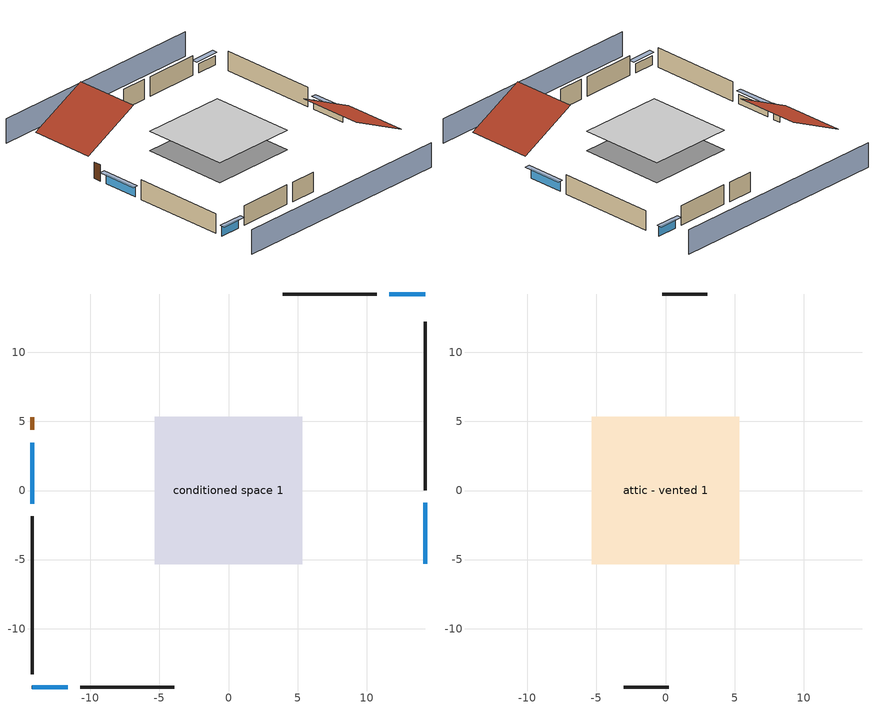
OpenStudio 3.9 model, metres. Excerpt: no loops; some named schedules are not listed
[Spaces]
conditioned space 1
 floor outside (Floor1 construction): -5.34,-5.34 -5.34,5.34 5.34,5.34 5.34,-5.34 z0.61
 wall outside (Wall1 construction): 14.22,0.03 14.22,12.21 z0.61:3.05
 wall outside (Wall2 construction): -10.71,-14.22 -3.94,-14.22 z0.61:3.05
 wall outside (Wall3 construction): -14.22,-1.87 -14.22,-13.29 z0.61:3.05
 wall outside (Wall4 construction): 10.71,14.22 3.94,14.22 z0.61:3.05
 wall outside (AdiabaticWallConstruction): 14.22,-5.31 14.22,-0.9 / -14.22,3.46 -14.22,-0.95 z0.61:1.8; -14.22,-14.22 -11.64,-14.22 / 14.22,14.22 11.64,14.22 z0.61:1.74
 wall outside (AdiabaticWallConstruction 1): -14.22,5.31 -14.22,4.39 z0.61:2.64
 window (WindowConstruction): 14.22,-5.31 14.22,-0.9 z0.61:1.8
 window (WindowConstruction 1): -14.22,-14.22 -11.64,-14.22 z0.61:1.74
 window (WindowConstruction 2): -14.22,3.46 -14.22,-0.94 z0.61:1.8
 window (WindowConstruction 3): 14.22,14.22 11.64,14.22 z0.61:1.74
 door (Door): -14.22,5.31 -14.22,4.39 z0.61:2.64
attic - vented 1
 floor to conditioned space 1 (Floor2 construction Reversed): -5.34,-5.34 -5.34,5.34 5.34,5.34 5.34,-5.34 z3.05
 wall outside (Wall5 construction): -3.01,-14.22 0.24,-14.22 z0.61:3.05
 wall outside (Wall6 construction): 3.01,14.22 -0.24,14.22 z0.61:3.05
 roof outside (Roof1 construction): 14.22,-6.24,3.05 7.08,-6.24,6.62 7.08,-14.22,6.62 14.22,-14.22,3.05
 roof outside (Roof2 construction): -14.22,6.24,3.05 -7.08,6.24,6.62 -7.08,14.22,6.62 -14.22,14.22,3.05
shading: 14.22,18.79 -14.22,18.79 / -14.22,-18.79 14.22,-18.79 z0:3.05; 14.22,-0.59 14.22,-5.61 14.83,-5.61 14.83,-0.59 z2.1; -11.34,-14.22 -14.53,-14.22 -14.53,-14.83 -11.34,-14.83 z2.04; -14.22,-1.25 -14.22,3.77 -14.83,3.77 -14.83,-1.25 z2.1; 11.34,14.22 14.53,14.22 14.53,14.83 11.34,14.83 z2.04
[Site]
Portland Intl Arpt_OR: Latitude {deg}=45.59; Longitude {deg}=-122.6; Time Zone {hr}=-8; Elevation {m}=33; Terrain=Suburbs; Keep Site Location Information=Yes
[Site:GroundTemperature:Shallow]
10.2558, 8.96328, 8.85977, 9.47314, 11.9355, 14.3863, 16.5111, 17.8571, 17.9714, 16.8767, 14.8061, 12.4304
[Site:WaterMainsTemperature]
Calculation Method=Schedule; Temperature Schedule=mains temperature schedule
[Building]
Building 1
[Material] Roughness=Rough
Name | Thickness {m} | Conductivity {W/m-K} | Density {kg/m3} | Specific Heat {J/kg-K} | Thermal Absorptance | Solar Absorptance | Visible Absorptance
asphalt or fiberglass shingles | 0.00635 | 0.162714 | 1121.4 | 1465.45 | 0.9 | 0.85 | 0.85
roof rigid ins | 0.00281632 | 0.029427 | 32.04 | 1214.23 | 0.9 | 0.7 | 0.7
osb sheathing 0.5 in. | 0.0127 | 0.115458 | 512.64 | 1214.23 | 0.9 | 0.6 | 0.6
wood siding | 0.0254 | 0.102417 | 544.68 | 1172.36 | 0.9 | 0.85 | 0.85
osb sheathing 0.5 in. 1 | 0.0127 | 0.115458 | 512.64 | 1214.23 | 0.9 | 0.7 | 0.7
wall stud and cavity | 0.1397 | 0.550994 | 139.0536 | 1170.24 | 0.9 | 0.7 | 0.7
gypsum board | 0.0127 | 0.160291 | 801 | 837.4 | 0.9 | 0.6 | 0.6
wall stud and cavity 1 | 0.1397 | 0.727959 | 139.0536 | 1170.24 | 0.9 | 0.6 | 0.6
floor stud and cavity | 0.1397 | 0.501511 | 92.3553 | 1139.71 | 0.9 | 0.7 | 0.7
osb sheathing 0.75 in. | 0.01905 | 0.115458 | 512.64 | 1214.23 | 0.9 | 0.7 | 0.7
floor covering | 0.0127 | 0.0433444 | 54.468 | 1339.84 | 0.9 | 0.6 | 0.6
ceiling loosefill ins | 0.0846667 | 0.0480833 | 16.02 | 1046.75 | 0.9 | 0.7 | 0.7
ceiling stud and cavity | 0.1397 | 0.302811 | 65.682 | 1177.47 | 0.9 | 0.7 | 0.7
wood siding 1; wood siding 2 | 0.0254 | 0.102417 | 544.68 | 1172.36
wall rigid ins | 0.512978 | 0.029427 | 32.04 | 1214.23 | 0.9 | 0.7 | 0.7
wall stud and cavity 2 | 0.0889 | 0.380278 | 52.3479 | 1209.89 | 0.9 | 0.7 | 0.7
door material | 0.04445 | 0.0612267 | 512.64 | 1214.23 | 0.9 | 0.7 | 0.7
wall stud and cavity 3 | 0.0889 | 0.391764 | 83.0341 | 1211.67 | 0.9 | 0.7 | 0.7
furniture material conditioned space 1 | 0.1524 | 0.115458 | 640.8 | 1214.23 | 0.9 | 0.6 | 0.6
[Construction]
Roof1 construction; Roof2 construction: asphalt or fiberglass shingles, roof rigid ins, osb sheathing 0.5 in.
Wall1 construction; Wall2 construction; Wall3 construction; Wall4 construction: wood siding, osb sheathing 0.5 in. 1, wall stud and cavity, gypsum board
Wall5 construction; Wall6 construction: wood siding, osb sheathing 0.5 in. 1, wall stud and cavity 1
Floor1 construction: floor stud and cavity, osb sheathing 0.75 in., floor covering
Floor2 construction Reversed: gypsum board, ceiling stud and cavity, ceiling loosefill ins
WindowConstruction; WindowConstruction 1; WindowConstruction 2; WindowConstruction 3: WindowMaterial
AdiabaticWallConstruction: wood siding 1, wall rigid ins, wall stud and cavity 2, gypsum board
Door: door material
AdiabaticWallConstruction 1: wood siding 2, wall rigid ins, wall stud and cavity 2, gypsum board
PartitionWallConstruction: gypsum board, wall stud and cavity 3, gypsum board
furniture construction conditioned space 1: furniture material conditioned space 1
[WindowMaterial:SimpleGlazingSystem]
WindowMaterial: U-Factor {W/m2-K}=2.78222; Solar Heat Gain Coefficient=0.56
[ThermalZone] Multiplier=1; Use Ideal Air Loads=No
Name | Volume {m3} | Thermostat
conditioned space | 278.185 | conditioned space temperature setpoint
attic - vented | 90.8252
[Sizing:Zone]
attic - vented: Zone Cooling Design Supply Air Temperature Input Method=SupplyAirTemperature; Zone Cooling Design Supply Air Temperature {C}=14; Zone Cooling Design Supply Air Temperature Difference {deltaC}=11.11; Zone Heating Design Supply Air Temperature Input Method=SupplyAirTemperature; Zone Heating Design Supply Air Temperature {C}=40; Zone Heating Design Supply Air Temperature Difference {deltaC}=11.11; Zone Cooling Design Supply Air Humidity Ratio {kg-H2O/kg-air}=0.0085; Zone Heating Design Supply Air Humidity Ratio {kg-H2O/kg-air}=0.008; Cooling Design Air Flow Method=DesignDay; Heating Design Air Flow Method=DesignDay; Account for Dedicated Outdoor Air System=No; Dedicated Outdoor Air System Control Strategy=NeutralSupplyAir; Dedicated Outdoor Air Low Setpoint Temperature for Design {C}=autosize; Dedicated Outdoor Air High Setpoint Temperature for Design {C}=autosize; Zone Load Sizing Method=Sensible Load Only No Latent Load; Zone Latent Cooling Design Supply Air Humidity Ratio Input Method=HumidityRatioDifference; Zone Cooling Design Supply Air Humidity Ratio Difference {kgWater/kgDryAir}=0.005; Zone Latent Heating Design Supply Air Humidity Ratio Input Method=HumidityRatioDifference; Zone Humidification Design Supply Air Humidity Ratio Difference {kgWater/kgDryAir}=0.005; Sizing Option=Coincident
[Space]
Name | Thermal Zone | Volume {m3}
conditioned space 1 | conditioned space | 278.185
attic - vented 1 | attic - vented | 90.8252
[ThermostatSetpoint:DualSetpoint]
conditioned space temperature setpoint: Heating Setpoint Temperature Schedule=heating setpoint; Cooling Setpoint Temperature Schedule=cooling setpoint; Temperature Difference Between Cutout And Setpoint {deltaC}=0
[SurfaceProperty:IncidentSolarMultiplier] Incident Solar Multiplier=1; Incident Solar Multiplier Schedule=trans schedule winter=0.85 summer=0.7
Window1; Window2; Window3; Window4
[InternalMass:Definition] Design Level Calculation Method=SurfaceArea
Name | Construction | Surface Area {m2}
partition wall mass | PartitionWallConstruction | 114.085
furniture mass conditioned space 1 | furniture construction conditioned space 1 | 45.63397
[InternalMass] Space or SpaceType=conditioned space 1; Multiplier=1
Name | Internal Mass Definition
partition wall mass | partition wall mass
furniture mass conditioned space 1 | furniture mass conditioned space 1
[EnergyManagementSystem:Sensor]
Name | Output Variable or Output Meter Index Key | Output Variable or Output Meter
water_heater_T_set | water heater setpoint | Schedule Value
out_pb_s |  | Site Outdoor Air Barometric Pressure
out_wt_s |  | Site Outdoor Air Humidity Ratio
site_vw_s |  | Site Wind Speed
cool_season | cooling season schedule | Schedule Value
natural_vent_s | natural vent schedule | Schedule Value
htg_sp_s; htg_sp_s_1 | heating setpoint | Schedule Value
clg_sp_s; clg_sp_s_1 | cooling setpoint | Schedule Value
mech_vent_range_fan_0_sch_s | mech vent range fan 0 schedule | Schedule Value
mech_vent_bath_fan_0_sch_s | mech vent bath fan 0 schedule | Schedule Value
clothes_dryer_exhaust_0_sch_s | clothes_dryer | Schedule Value
htg_load_cond |  | Heating:EnergyTransfer:Zone:CONDITIONED SPACE
clg_load_cond |  | Cooling:EnergyTransfer:Zone:CONDITIONED SPACE
s_conv | Floor1 | Surface Inside Face Convection Heat Gain Energy
s_ig | Floor1 | Surface Inside Face Internal Gains Radiation Heat Gain Energy
s_sol | Floor1 | Surface Inside Face Solar Radiation Heat Gain Energy
s_lgt | Floor1 | Surface Inside Face Lights Radiation Heat Gain Energy
s_surf | Floor1 | Surface Inside Face Net Surface Thermal Radiation Heat Gain Energy
s_conv_1 | Floor2 | Surface Inside Face Convection Heat Gain Energy
s_ig_1 | Floor2 | Surface Inside Face Internal Gains Radiation Heat Gain Energy
s_sol_1 | Floor2 | Surface Inside Face Solar Radiation Heat Gain Energy
s_lgt_1 | Floor2 | Surface Inside Face Lights Radiation Heat Gain Energy
s_surf_1 | Floor2 | Surface Inside Face Net Surface Thermal Radiation Heat Gain Energy
ss_sol | Door1 | Surface Inside Face Solar Radiation Heat Gain Energy
ss_lgt | Door1 | Surface Inside Face Lights Radiation Heat Gain Energy
ss_conv | Door1 | Surface Inside Face Convection Heat Gain Energy
ss_ig | Door1 | Surface Inside Face Internal Gains Radiation Heat Gain Energy
ss_surf | Door1 | Surface Inside Face Net Surface Thermal Radiation Heat Gain Energy
ss_conv_1 | Window1 | Surface Inside Face Convection Heat Gain Energy
ss_ig_1 | Window1 | Surface Inside Face Internal Gains Radiation Heat Gain Energy
ss_surf_1 | Window1 | Surface Inside Face Net Surface Thermal Radiation Heat Gain Energy
ss_trans_in | Window1 | Surface Window Transmitted Solar Radiation Rate
ss_back_out | Window1 | Surface Window Shortwave from Zone Back Out Window Heat Transfer Rate
ss_trans_out | Window1 | Surface Inside Face Initial Transmitted Diffuse Transmitted Out Window Solar Radiation Rate
ss_conv_2 | Window2 | Surface Inside Face Convection Heat Gain Energy
ss_ig_2 | Window2 | Surface Inside Face Internal Gains Radiation Heat Gain Energy
ss_surf_2 | Window2 | Surface Inside Face Net Surface Thermal Radiation Heat Gain Energy
ss_trans_in_1 | Window2 | Surface Window Transmitted Solar Radiation Rate
ss_back_out_1 | Window2 | Surface Window Shortwave from Zone Back Out Window Heat Transfer Rate
ss_trans_out_1 | Window2 | Surface Inside Face Initial Transmitted Diffuse Transmitted Out Window Solar Radiation Rate
ss_conv_3 | Window3 | Surface Inside Face Convection Heat Gain Energy
ss_ig_3 | Window3 | Surface Inside Face Internal Gains Radiation Heat Gain Energy
ss_surf_3 | Window3 | Surface Inside Face Net Surface Thermal Radiation Heat Gain Energy
ss_trans_in_2 | Window3 | Surface Window Transmitted Solar Radiation Rate
ss_back_out_2 | Window3 | Surface Window Shortwave from Zone Back Out Window Heat Transfer Rate
ss_trans_out_2 | Window3 | Surface Inside Face Initial Transmitted Diffuse Transmitted Out Window Solar Radiation Rate
ss_conv_4 | Window4 | Surface Inside Face Convection Heat Gain Energy
ss_ig_4 | Window4 | Surface Inside Face Internal Gains Radiation Heat Gain Energy
ss_surf_4 | Window4 | Surface Inside Face Net Surface Thermal Radiation Heat Gain Energy
ss_trans_in_3 | Window4 | Surface Window Transmitted Solar Radiation Rate
ss_back_out_3 | Window4 | Surface Window Shortwave from Zone Back Out Window Heat Transfer Rate
ss_trans_out_3 | Window4 | Surface Inside Face Initial Transmitted Diffuse Transmitted Out Window Solar Radiation Rate
s_conv_2 | Wall1 | Surface Inside Face Convection Heat Gain Energy
s_ig_2 | Wall1 | Surface Inside Face Internal Gains Radiation Heat Gain Energy
s_sol_2 | Wall1 | Surface Inside Face Solar Radiation Heat Gain Energy
s_lgt_2 | Wall1 | Surface Inside Face Lights Radiation Heat Gain Energy
s_surf_2 | Wall1 | Surface Inside Face Net Surface Thermal Radiation Heat Gain Energy
s_conv_3 | Wall2 | Surface Inside Face Convection Heat Gain Energy
s_ig_3 | Wall2 | Surface Inside Face Internal Gains Radiation Heat Gain Energy
s_sol_3 | Wall2 | Surface Inside Face Solar Radiation Heat Gain Energy
s_lgt_3 | Wall2 | Surface Inside Face Lights Radiation Heat Gain Energy
s_surf_3 | Wall2 | Surface Inside Face Net Surface Thermal Radiation Heat Gain Energy
s_conv_4 | Wall3 | Surface Inside Face Convection Heat Gain Energy
s_ig_4 | Wall3 | Surface Inside Face Internal Gains Radiation Heat Gain Energy
s_sol_4 | Wall3 | Surface Inside Face Solar Radiation Heat Gain Energy
s_lgt_4 | Wall3 | Surface Inside Face Lights Radiation Heat Gain Energy
s_surf_4 | Wall3 | Surface Inside Face Net Surface Thermal Radiation Heat Gain Energy
s_conv_5 | Wall4 | Surface Inside Face Convection Heat Gain Energy
s_ig_5 | Wall4 | Surface Inside Face Internal Gains Radiation Heat Gain Energy
s_sol_5 | Wall4 | Surface Inside Face Solar Radiation Heat Gain Energy
s_lgt_5 | Wall4 | Surface Inside Face Lights Radiation Heat Gain Energy
s_surf_5 | Wall4 | Surface Inside Face Net Surface Thermal Radiation Heat Gain Energy
im_conv | furniture mass conditioned space 1 | Surface Inside Face Convection Heat Gain Energy
im_ig | furniture mass conditioned space 1 | Surface Inside Face Internal Gains Radiation Heat Gain Energy
im_sol | furniture mass conditioned space 1 | Surface Inside Face Solar Radiation Heat Gain Energy
im_lgt | furniture mass conditioned space 1 | Surface Inside Face Lights Radiation Heat Gain Energy
im_surf | furniture mass conditioned space 1 | Surface Inside Face Net Surface Thermal Radiation Heat Gain Energy
im_conv_1 | partition wall mass | Surface Inside Face Convection Heat Gain Energy
im_ig_1 | partition wall mass | Surface Inside Face Internal Gains Radiation Heat Gain Energy
im_sol_1 | partition wall mass | Surface Inside Face Solar Radiation Heat Gain Energy
im_lgt_1 | partition wall mass | Surface Inside Face Lights Radiation Heat Gain Energy
im_surf_1 | partition wall mass | Surface Inside Face Net Surface Thermal Radiation Heat Gain Energy
airflow_gain | infil flow | Infiltration Sensible Heat Gain Energy
airflow_loss | infil flow | Infiltration Sensible Heat Loss Energy
airflow_gain_1 | natural vent flow | Infiltration Sensible Heat Gain Energy
airflow_loss_1 | natural vent flow | Infiltration Sensible Heat Loss Energy
airflow_gain_2 | whole house fan flow | Infiltration Sensible Heat Gain Energy
airflow_loss_2 | whole house fan flow | Infiltration Sensible Heat Loss Energy
mv_conv | mech vent bath fan 0 | Electric Equipment Convective Heating Energy
mv_rad | mech vent bath fan 0 | Electric Equipment Radiant Heating Energy
mv_conv_1 | mech vent house fan | Electric Equipment Convective Heating Energy
mv_rad_1 | mech vent house fan | Electric Equipment Radiant Heating Energy
mv_conv_2 | mech vent house fan cfis | Electric Equipment Convective Heating Energy
mv_rad_2 | mech vent house fan cfis | Electric Equipment Radiant Heating Energy
mv_conv_3 | mech vent range fan 0 | Electric Equipment Convective Heating Energy
mv_rad_3 | mech vent range fan 0 | Electric Equipment Radiant Heating Energy
mv_conv_4 | mech vent house fan latent load | Other Equipment Convective Heating Energy
mv_rad_4 | mech vent house fan latent load | Other Equipment Radiant Heating Energy
mv_conv_5 | mech vent house fan sensible load | Other Equipment Convective Heating Energy
mv_rad_5 | mech vent house fan sensible load | Other Equipment Radiant Heating Energy
ig_lgt_conv | interior lighting | Lights Convective Heating Energy
ig_lgt_rad | interior lighting | Lights Radiant Heating Energy
ig_lgt_vis | interior lighting | Lights Visible Radiation Heating Energy
ig_ee_conv | clothes dryer | Electric Equipment Convective Heating Energy
ig_ee_rad | clothes dryer | Electric Equipment Radiant Heating Energy
ig_ee_conv_1 | clothes washer | Electric Equipment Convective Heating Energy
ig_ee_rad_1 | clothes washer | Electric Equipment Radiant Heating Energy
ig_ee_conv_2 | cooking range | Electric Equipment Convective Heating Energy
ig_ee_rad_2 | cooking range | Electric Equipment Radiant Heating Energy
ig_ee_conv_3 | dishwasher | Electric Equipment Convective Heating Energy
ig_ee_rad_3 | dishwasher | Electric Equipment Radiant Heating Energy
ig_ee_conv_4 | fridge | Electric Equipment Convective Heating Energy
ig_ee_rad_4 | fridge | Electric Equipment Radiant Heating Energy
ig_ee_conv_5 | fridge 1 | Electric Equipment Convective Heating Energy
ig_ee_rad_5 | fridge 1 | Electric Equipment Radiant Heating Energy
ig_ee_conv_6 | misc plug loads | Electric Equipment Convective Heating Energy
ig_ee_rad_6 | misc plug loads | Electric Equipment Radiant Heating Energy
ig_ee_conv_7 | misc tv | Electric Equipment Convective Heating Energy
ig_ee_rad_7 | misc tv | Electric Equipment Radiant Heating Energy
ig_ee_conv_8 | whole house fan | Electric Equipment Convective Heating Energy
ig_ee_rad_8 | whole house fan | Electric Equipment Radiant Heating Energy
ig_oe_conv | clothes dryer 1 | Other Equipment Convective Heating Energy
ig_oe_rad | clothes dryer 1 | Other Equipment Radiant Heating Energy
ig_oe_conv_1 | cooking range 1 | Other Equipment Convective Heating Energy
ig_oe_rad_1 | cooking range 1 | Other Equipment Radiant Heating Energy
ig_oe_conv_2 | general water use latent | Other Equipment Convective Heating Energy
ig_oe_rad_2 | general water use latent | Other Equipment Radiant Heating Energy
ig_oe_conv_3 | general water use sensible | Other Equipment Convective Heating Energy
ig_oe_rad_3 | general water use sensible | Other Equipment Radiant Heating Energy
ig_oe_conv_4 | water heater energy adjustment1 | Other Equipment Convective Heating Energy
ig_oe_rad_4 | water heater energy adjustment1 | Other Equipment Radiant Heating Energy
ig_oe_conv_5 | water heater lat | Other Equipment Convective Heating Energy
ig_oe_rad_5 | water heater lat | Other Equipment Radiant Heating Energy
ig_oe_conv_6 | water heater sens | Other Equipment Convective Heating Energy
ig_oe_rad_6 | water heater sens | Other Equipment Radiant Heating Energy
ig_ppl_conv | occupants | People Convective Heating Energy
ig_ppl_rad | occupants | People Radiant Heating Energy
[EnergyManagementSystem:Program]
room_ac_supply_fan_disaggregate_program: Set room_ac_supply_fan_clg = 0; If room_ac_clg_coil_s > 0; Set room_ac_supply_fan_clg = room_ac_supply_fan_s; EndIf
water_heater_InletAir: Set water_heater_Tamb_act = water_heater_amb_temp; Set water_heater_RHamb_act = 0; Set water_heater_RHamb_act = water_heater_RHamb_act + (water_heater_amb_rh / 100) / 1; Set water_heater_sens_act = (0 - water_heater_sens_cool - (water_heater_tl + water_heater_fan_pwr)) / 1; Set water_heater_lat_act = (0 - water_heater_lat_cool) / 1
water_heater_Control: Set water_heater_HPWHSchedOverride = water_heater_T_set; If (water_heater_amb_temp<5.56) || (water_heater_amb_temp>48.89); Set water_heater_UESchedOverride = water_heater_T_set; Set water_heater_LESchedOverride = water_heater_T_set; Else; Set water_heater_UESchedOverride = water_heater_T_set - 9.0; Set water_heater_LESchedOverride = 0; EndIf
water_heater_hpwh_EC_adj: If WarmupFlag == 0; Set dhw_e_cons = water_heater_tank_energy + water_heater_tank_on_cycle_parasitic + water_heater_tank_off_cycle_parasitic + water_heater_coil_energy + water_heater_fan_energy; Set water_heater_hpwh_ec_adj_act = 0.0 * dhw_e_cons / 1; EndIf
[OtherEquipment:Definition] Design Level Calculation Method=EquipmentLevel
Name | Design Level {W} | Fraction Latent | Fraction Radiant | Fraction Lost
water heater sens; mech vent house fan sensible load | 0 | 0 | 0 | 0
water heater lat; mech vent house fan latent load | 0 | 1 | 0 | 0
water heater energy adjustment1 | 0.01 | 0 | 0 | 1
clothes dryer 2 | 0 | 0.015 | 0.081 | 0.85
cooking range 2 | 0 | 0.08 | 0.432 | 0.2
general water use sensible | -61.6891 | 0 | 0.6 | 0
general water use latent | 62.594 | 1 | 0 | 0
[OtherEquipment] Space or SpaceType=conditioned space 1
Name | Other Equipment Definition | Schedule | Fuel Type
water heater sens | water heater sens | Always On Discrete
water heater lat | water heater lat | Always On Discrete
water heater energy adjustment1 | water heater energy adjustment1 | Always On Discrete | Electricity
clothes dryer 1 | clothes dryer 2 | clothes_dryer | Electricity
cooking range 1 | cooking range 2 | cooking_range | Electricity
general water use sensible | general water use sensible | general water use schedule
general water use latent | general water use latent | general water use schedule
mech vent house fan sensible load | mech vent house fan sensible load | Always On Discrete
mech vent house fan latent load | mech vent house fan latent load | Always On Discrete
[ElectricEquipment:Definition] Design Level Calculation Method=EquipmentLevel
Name | Design Level {W} | Fraction Latent | Fraction Radiant | Fraction Lost
clothes washer | 164.54 | 0.03 | 0.162 | 0.7
clothes dryer | 3598.65 | 0.015 | 0.081 | 0.85
dishwasher | 474.422 | 0.3 | 0.18 | 0.4
fridge | 49.4292 | 0 | 0.6 | 0
fridge 2 | 90.9498 | 0 | 0.6 | 0
cooking range | 1330.11 | 0.08 | 0.432 | 0.2
misc tv | 531.158 | 0 | 0.6 | 0
misc plug loads | 340.051 | 0.021 | 0.558 | 0.049
whole house fan; mech vent house fan | 0 | 0 | 0 | 1
mech vent house fan cfis | 0 | 0 | 0 | 0
mech vent range fan 0 | 30 | 0 | 0 | 1
mech vent bath fan 0 | 15 | 0 | 0 | 1
[ElectricEquipment] Space or SpaceType=conditioned space 1
Name | Electric Equipment Definition | Schedule
clothes washer | clothes washer | clothes_washer
clothes dryer | clothes dryer | clothes_dryer
dishwasher | dishwasher | dishwasher
fridge | fridge | fridge schedule
fridge 1 | fridge 2 | fridge schedule 1
cooking range | cooking range | cooking_range
misc tv | misc tv | plug_loads_tv
misc plug loads | misc plug loads | plug_loads_other
whole house fan | whole house fan | Always On Discrete
mech vent house fan | mech vent house fan | mech vent house fan schedule
mech vent house fan cfis | mech vent house fan cfis | mech vent house fan cfis schedule
mech vent range fan 0 | mech vent range fan 0 | mech vent range fan 0 schedule
mech vent bath fan 0 | mech vent bath fan 0 | mech vent bath fan 0 schedule
[WaterUse:Equipment:Definition]
Name | Peak Flow Rate {m3/s}
clothes washer | 1.02478e-05
dishwasher | 7.07621e-06
[Lights:Definition]
interior lighting: Design Level Calculation Method=LightingLevel; Lighting Level {W}=283.464; Fraction Radiant=0.6; Fraction Visible=0.2; Return Air Fraction=0
[Lights]
interior lighting: Lights Definition=interior lighting; Space or SpaceType=conditioned space 1; Schedule=lighting_interior; Fraction Replaceable=1
[Exterior:Lights:Definition]
exterior lighting: Design Level {W}=9.28603
[Exterior:Lights]
exterior lighting: Exterior Lights Definition=exterior lighting; Schedule=exterior lighting schedule
[People:Definition]
occupants: Number of People Calculation Method=People; Number of People {people}=3; Fraction Radiant=0.314171; Sensible Heat Fraction=0.56303; Carbon Dioxide Generation Rate {m3/s-W}=0; Enable ASHRAE 55 Comfort Warnings=No; Mean Radiant Temperature Calculation Type=EnclosureAveraged
[People]
occupants: People Definition=occupants; Space or SpaceType=conditioned space 1; Number of People Schedule=occupants; Activity Level Schedule=occupants activity schedule; Multiplier=1
[SpaceInfiltration:DesignFlowRate] Space or SpaceType=conditioned space 1; Schedule=Always On Discrete; Design Flow Rate Calculation Method=Flow/Space; Design Flow Rate {m3/s}=0
natural vent flow; whole house fan flow; infil flow
[ZoneMixing]
whole house fan mix: Zone or Space=attic - vented; Schedule=Always On Continuous; Design Flow Rate Calculation Method=Flow/Zone; Design Flow Rate {m3/s}=0; Source Zone or Space=conditioned space
[SpaceInfiltration:EffectiveLeakageArea]
infil attic - vented 1: Space or SpaceType=attic - vented 1; Schedule=Always On Discrete; Effective Air Leakage Area {cm2}=3802.45; Stack Coefficient=0.000166082; Wind Coefficient=3.64908e-05
